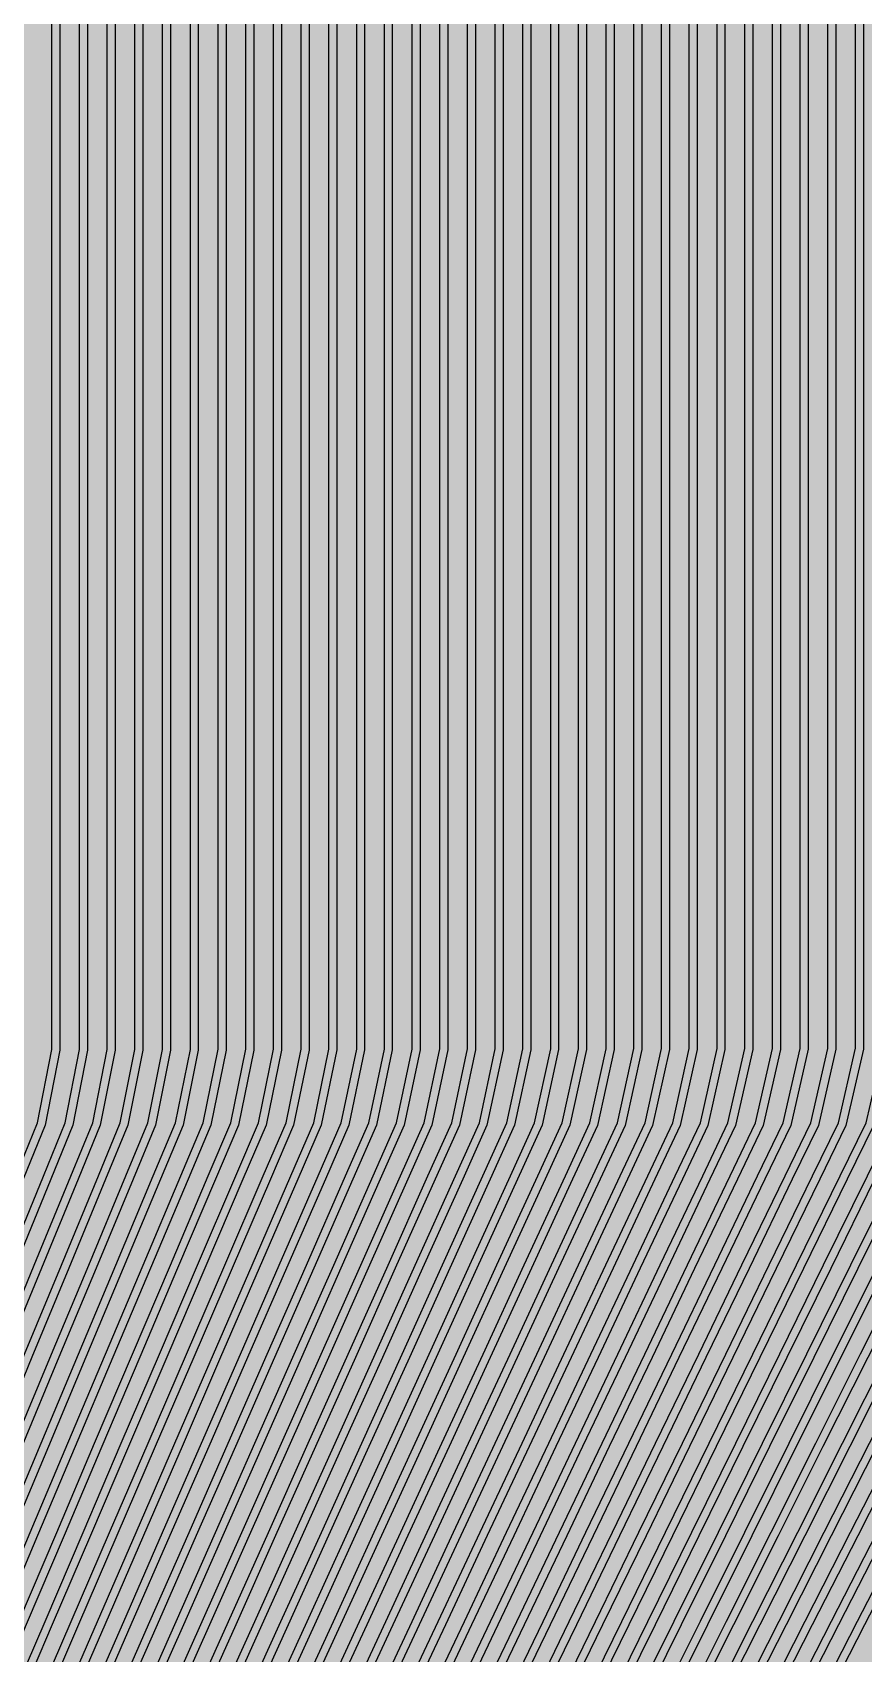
# Model space of a CAD drawing. Header units: metres. Extents: x -7231 to 10969, y -37556 to 1873.
# Drawn here: x 2867.6 to 3077.5, y -17774.6 to -17365.3 of the extents above; entities that cross this region are included whole.
import ezdxf

# ---------------------------------------------------------------- set-up
doc = ezdxf.new("R2010")
doc.units = ezdxf.units.M
for name, color, linetype in [('Metal1', 4, 'CONTINUOUS'), ('Metal2', 3, 'CONTINUOUS'), ('Polyimide', 7, 'CONTINUOUS')]:
    doc.layers.add(name, color=color, linetype=linetype)

msp = doc.modelspace()

# ---------------------------------------------------------------- hatches: boundary and pattern name
at = {"layer": 'Polyimide'}
msp.add_hatch(color=7, dxfattribs=at).paths.add_polyline_path([(4065.69, -468), (4066.67, -501.99), (4068.51, -535.99), (4071.41, -569.99), (4075.54, -603.99), (4081.04, -637.99), (4088.01, -671.99), (4096.52, -705.98), (4106.62, -739.98), (4118.33, -773.98), (4131.63, -807.98), (4146.49, -841.98), (4162.87, -875.98), (4180.68, -909.97), (4199.83, -943.97), (4220.22, -977.97), (4241.73, -1011.97), (4264.21, -1045.97), (4287.52, -1079.96), (4311.51, -1113.96), (4336.01, -1147.96), (4360.86, -1181.96), (4385.88, -1215.96), (4410.89, -1249.96), (4435.74, -1283.95), (4460.24, -1317.95), (4484.23, -1351.95), (4507.54, -1385.95), (4530.02, -1419.95), (4551.53, -1453.94), (4571.92, -1487.94), (4591.07, -1521.94), (4608.88, -1555.94), (4625.26, -1589.94), (4640.12, -1623.94), (4653.42, -1657.93), (4665.13, -1691.93), (4675.23, -1725.93), (4683.74, -1759.93), (4690.71, -1793.93), (4696.21, -1827.93), (4700.34, -1861.92), (4703.24, -1895.92), (4705.08, -1929.92), (4706.06, -1963.92), (4706.44, -1997.92), (4706.5, -2031.91), (4706.5, -4793.02), (4709.95, -4838.39), (4720.22, -4882.71), (4737.08, -4924.98), (4760.13, -4964.2), (4788.85, -4999.49), (4822.58, -5030.03), (4860.53, -5055.12), (4901.85, -5074.18), (4901.85, -5074.18), (4970.68, -5105.23), (5034.7, -5145.26), (5092.76, -5193.54), (5143.8, -5249.19), (5186.89, -5311.2), (5221.24, -5378.44), (5246.23, -5449.69), (5261.41, -5523.66), (5266.5, -5599), (5261.41, -5674.34), (5246.23, -5748.31), (5221.24, -5819.56), (5186.89, -5886.8), (5143.8, -5948.81), (5092.76, -6004.46), (5034.7, -6052.74), (4970.68, -6092.77), (4901.85, -6123.82), (4860.53, -6142.88), (4822.58, -6167.97), (4788.85, -6198.51), (4760.13, -6233.8), (4737.08, -6273.02), (4720.22, -6315.29), (4709.95, -6359.61), (4706.5, -6404.98), (4706.5, -9221.52), (4709.95, -9266.88), (4720.22, -9311.21), (4737.08, -9353.47), (4760.13, -9392.7), (4788.85, -9427.98), (4822.58, -9458.52), (4860.53, -9483.61), (4901.85, -9502.67), (4970.68, -9533.72), (5034.7, -9573.75), (5092.76, -9622.03), (5143.8, -9677.68), (5186.89, -9739.69), (5221.24, -9806.94), (5246.23, -9878.19), (5261.41, -9952.16), (5266.5, -10027.49), (5261.41, -10102.83), (5246.23, -10176.8), (5221.24, -10248.05), (5186.89, -10315.3), (5143.8, -10377.31), (5092.76, -10432.96), (5034.7, -10481.24), (4970.68, -10521.27), (4901.85, -10552.32), (4860.53, -10571.38), (4822.58, -10596.46), (4788.85, -10627), (4760.13, -10662.29), (4737.08, -10701.52), (4720.22, -10743.78), (4709.95, -10788.1), (4706.5, -10833.47), (4706.5, -13650.01), (4709.95, -13695.38), (4720.22, -13739.7), (4737.08, -13781.96), (4760.13, -13821.19), (4788.85, -13856.48), (4822.58, -13887.02), (4860.53, -13912.11), (4901.85, -13931.17), (4970.68, -13962.22), (5034.7, -14002.25), (5092.76, -14050.53), (5143.8, -14106.18), (5186.89, -14168.19), (5221.24, -14235.43), (5246.23, -14306.68), (5261.41, -14380.65), (5266.5, -14455.99), (5261.41, -14531.33), (5246.23, -14605.29), (5221.24, -14676.55), (5186.89, -14743.79), (5143.8, -14805.8), (5092.76, -14861.45), (5034.7, -14909.73), (4970.68, -14949.76), (4901.85, -14980.81), (4860.53, -14999.87), (4822.58, -15024.96), (4788.85, -15055.5), (4760.13, -15090.79), (4737.08, -15130.01), (4720.22, -15172.27), (4709.95, -15216.6), (4706.5, -15261.97), (4706.5, -15455.99), (4720.95, -15750.04), (4764.14, -16041.26), (4835.68, -16326.84), (4934.86, -16604.04), (5060.74, -16870.18), (5212.09, -17122.7), (5387.47, -17359.17), (5585.18, -17577.31), (5803.32, -17775.02), (6039.79, -17950.4), (6292.31, -18101.75), (6558.45, -18227.63), (6835.65, -18326.81), (7121.23, -18398.34), (7412.45, -18441.54), (7706.5, -18455.99), (9969.01, -18455.99), (10047.42, -18459.84), (10125.08, -18471.36), (10201.23, -18490.44), (10275.15, -18516.89), (10346.12, -18550.45), (10413.46, -18590.81), (10476.52, -18637.58), (10534.69, -18690.3), (10587.41, -18748.47), (10634.18, -18811.53), (10674.54, -18878.87), (10708.11, -18949.84), (10734.56, -19023.76), (10753.63, -19099.92), (10765.15, -19177.58), (10769.01, -19255.99), (10769.01, -20895.8), (10730.24, -20951.41), (10694.6, -21009.08), (10662.21, -21068.63), (10633.17, -21129.89), (10607.55, -21192.66), (10585.45, -21256.74), (10566.93, -21321.96), (10552.05, -21388.09), (10540.84, -21454.95), (10533.35, -21522.33), (10529.6, -21590.02), (10529.6, -21657.81), (10533.35, -21725.5), (10540.84, -21792.87), (10552.05, -21859.73), (10566.93, -21925.87), (10585.45, -21991.08), (10607.55, -22055.17), (10633.17, -22117.94), (10662.21, -22179.19), (10694.6, -22238.74), (10730.24, -22296.41), (10769.01, -22352.03), (10769.01, -32454.24), (10728.74, -32510.49), (10691.72, -32568.92), (10658.05, -32629.35), (10627.85, -32691.58), (10601.2, -32755.42), (10578.21, -32820.67), (10558.93, -32887.1), (10543.44, -32954.52), (10531.77, -33022.71), (10523.97, -33091.44), (10520.07, -33160.51), (10520.07, -33229.69), (10523.97, -33298.75), (10531.77, -33367.49), (10543.44, -33435.67), (10558.93, -33503.09), (10578.21, -33569.53), (10601.2, -33634.77), (10627.85, -33698.61), (10658.05, -33760.85), (10691.72, -33821.28), (10728.74, -33879.71), (10769.01, -33935.96), (10769.01, -36556), (10765.15, -36634.41), (10753.63, -36712.07), (10734.56, -36788.23), (10708.11, -36862.15), (10674.54, -36933.12), (10634.18, -37000.46), (10587.41, -37063.51), (10534.69, -37121.69), (10476.52, -37174.41), (10413.46, -37221.18), (10346.12, -37261.54), (10275.15, -37295.1), (10201.23, -37321.55), (10125.08, -37340.63), (10047.42, -37352.15), (9969.01, -37356), (-6231.01, -37356), (-6309.42, -37352.15), (-6387.08, -37340.63), (-6463.23, -37321.55), (-6537.15, -37295.1), (-6608.12, -37261.54), (-6675.46, -37221.18), (-6738.52, -37174.41), (-6796.69, -37121.69), (-6849.41, -37063.51), (-6896.18, -37000.46), (-6936.54, -36933.12), (-6970.11, -36862.15), (-6996.56, -36788.23), (-7015.63, -36712.07), (-7027.15, -36634.41), (-7031.01, -36556), (-7031.01, -33936), (-6990.74, -33879.75), (-6953.7, -33821.31), (-6920.03, -33760.88), (-6889.82, -33698.64), (-6863.18, -33634.8), (-6840.18, -33569.55), (-6820.9, -33503.11), (-6805.4, -33435.69), (-6793.74, -33367.49), (-6785.94, -33298.75), (-6782.03, -33229.68), (-6782.03, -33160.5), (-6785.94, -33091.43), (-6793.74, -33022.69), (-6805.4, -32954.5), (-6820.9, -32887.07), (-6840.18, -32820.63), (-6863.18, -32755.39), (-6889.82, -32691.54), (-6920.03, -32629.3), (-6953.7, -32568.87), (-6990.74, -32510.43), (-7031.01, -32454.18), (-7031.01, -22364.83), (-6990.74, -22308.58), (-6953.7, -22250.14), (-6920.03, -22189.71), (-6889.82, -22127.47), (-6863.18, -22063.62), (-6840.18, -21998.38), (-6820.9, -21931.94), (-6805.4, -21864.51), (-6793.74, -21796.32), (-6785.94, -21727.58), (-6782.03, -21658.51), (-6782.03, -21589.33), (-6785.94, -21520.26), (-6793.74, -21451.52), (-6805.4, -21383.32), (-6820.9, -21315.9), (-6840.18, -21249.46), (-6863.18, -21184.21), (-6889.82, -21120.37), (-6920.03, -21058.13), (-6953.7, -20997.7), (-6990.74, -20939.26), (-7031.01, -20883.01), (-7031.01, -19255.99), (-7027.15, -19177.58), (-7015.63, -19099.92), (-6996.56, -19023.76), (-6970.11, -18949.84), (-6936.54, -18878.87), (-6896.18, -18811.53), (-6849.41, -18748.47), (-6796.69, -18690.3), (-6738.52, -18637.58), (-6675.46, -18590.81), (-6608.12, -18550.45), (-6537.15, -18516.89), (-6463.23, -18490.44), (-6387.08, -18471.36), (-6309.42, -18459.84), (-6231.01, -18455.99), (-3968.5, -18455.99), (-3674.45, -18441.54), (-3383.23, -18398.34), (-3097.65, -18326.81), (-2820.45, -18227.63), (-2554.31, -18101.75), (-2301.79, -17950.4), (-2065.32, -17775.02), (-1847.18, -17577.31), (-1649.47, -17359.17), (-1474.09, -17122.7), (-1322.74, -16870.18), (-1196.86, -16604.04), (-1097.68, -16326.84), (-1026.14, -16041.26), (-982.95, -15750.04), (-968.5, -15455.99), (-968.5, -15261.97), (-971.95, -15216.6), (-982.22, -15172.27), (-999.08, -15130.01), (-1022.13, -15090.79), (-1050.85, -15055.5), (-1084.58, -15024.96), (-1122.53, -14999.87), (-1163.85, -14980.81), (-1232.68, -14949.76), (-1296.7, -14909.73), (-1354.76, -14861.45), (-1405.8, -14805.8), (-1448.89, -14743.79), (-1483.24, -14676.55), (-1508.23, -14605.29), (-1523.41, -14531.33), (-1528.5, -14455.99), (-1523.41, -14380.65), (-1508.23, -14306.68), (-1483.24, -14235.43), (-1448.89, -14168.19), (-1405.8, -14106.18), (-1354.76, -14050.53), (-1296.7, -14002.25), (-1232.68, -13962.22), (-1163.85, -13931.17), (-1122.53, -13912.11), (-1084.58, -13887.02), (-1050.85, -13856.48), (-1022.13, -13821.19), (-999.08, -13781.96), (-982.22, -13739.7), (-971.95, -13695.38), (-968.5, -13650.01), (-968.5, -12309.64), (-971.95, -12264.27), (-982.22, -12219.94), (-999.08, -12177.68), (-1022.13, -12138.46), (-1050.85, -12103.17), (-1084.58, -12072.63), (-1122.53, -12047.54), (-1163.85, -12028.48), (-1232.68, -11997.43), (-1296.7, -11957.4), (-1354.76, -11909.12), (-1405.8, -11853.47), (-1448.89, -11791.46), (-1483.24, -11724.22), (-1508.23, -11652.96), (-1523.41, -11579), (-1528.5, -11503.66), (-1523.41, -11428.32), (-1508.23, -11354.35), (-1483.24, -11283.1), (-1448.89, -11215.86), (-1405.8, -11153.85), (-1354.76, -11098.2), (-1296.7, -11049.92), (-1232.68, -11009.89), (-1163.85, -10978.84), (-1122.53, -10959.78), (-1084.58, -10934.69), (-1050.85, -10904.15), (-1022.13, -10868.86), (-999.08, -10829.63), (-982.22, -10787.37), (-971.95, -10743.05), (-968.5, -10697.68), (-968.5, -9357.31), (-971.95, -9311.94), (-982.22, -9267.62), (-999.08, -9225.35), (-1022.13, -9186.13), (-1050.85, -9150.84), (-1084.58, -9120.3), (-1122.53, -9095.21), (-1163.85, -9076.15), (-1163.85, -9076.15), (-1232.68, -9045.1), (-1296.7, -9005.07), (-1354.76, -8956.79), (-1405.8, -8901.14), (-1448.89, -8839.13), (-1483.24, -8771.89), (-1508.23, -8700.64), (-1523.41, -8626.67), (-1528.5, -8551.33), (-1523.41, -8475.99), (-1508.23, -8402.02), (-1483.24, -8330.77), (-1448.89, -8263.53), (-1405.8, -8201.52), (-1354.76, -8145.87), (-1296.7, -8097.59), (-1232.68, -8057.56), (-1163.85, -8026.51), (-1163.85, -8026.51), (-1122.53, -8007.45), (-1084.58, -7982.36), (-1050.85, -7951.82), (-1022.13, -7916.53), (-999.08, -7877.31), (-982.22, -7835.04), (-971.95, -7790.72), (-968.5, -7745.35), (-968.5, -6404.98), (-971.95, -6359.61), (-982.22, -6315.29), (-999.08, -6273.02), (-1022.13, -6233.8), (-1050.85, -6198.51), (-1084.58, -6167.97), (-1122.53, -6142.88), (-1163.85, -6123.82), (-1163.85, -6123.82), (-1232.68, -6092.77), (-1296.7, -6052.74), (-1354.76, -6004.46), (-1405.8, -5948.81), (-1448.89, -5886.8), (-1483.24, -5819.56), (-1508.23, -5748.31), (-1523.41, -5674.34), (-1528.5, -5599), (-1523.41, -5523.66), (-1508.23, -5449.69), (-1483.24, -5378.44), (-1448.89, -5311.2), (-1405.8, -5249.19), (-1354.76, -5193.54), (-1296.7, -5145.26), (-1232.68, -5105.23), (-1163.85, -5074.18), (-1163.85, -5074.18), (-1122.53, -5055.12), (-1084.58, -5030.03), (-1050.85, -4999.49), (-1022.13, -4964.2), (-999.08, -4924.98), (-982.22, -4882.71), (-971.95, -4838.39), (-968.5, -4793.02), (-968.5, -2031.91), (-968.44, -1997.92), (-968.06, -1963.92), (-967.05, -1929.92), (-965.18, -1895.92), (-962.22, -1861.92), (-958.01, -1827.93), (-952.41, -1793.93), (-945.31, -1759.93), (-936.64, -1725.93), (-926.35, -1691.93), (-914.43, -1657.93), (-900.88, -1623.94), (-885.74, -1589.94), (-869.05, -1555.94), (-850.91, -1521.94), (-831.4, -1487.94), (-810.63, -1453.94), (-788.72, -1419.95), (-765.82, -1385.95), (-742.07, -1351.95), (-717.63, -1317.95), (-692.67, -1283.95), (-667.36, -1249.96), (-641.88, -1215.96), (-616.39, -1181.96), (-591.08, -1147.96), (-566.12, -1113.96), (-541.68, -1079.96), (-517.93, -1045.97), (-495.03, -1011.97), (-473.12, -977.97), (-452.35, -943.97), (-432.84, -909.97), (-414.7, -875.98), (-398.01, -841.98), (-382.87, -807.98), (-369.32, -773.98), (-357.4, -739.98), (-347.11, -705.98), (-338.44, -671.99), (-331.34, -637.99), (-325.74, -603.99), (-321.53, -569.99), (-318.57, -535.99), (-316.7, -501.99), (-315.69, -468), (-315.31, -434), (-315.25, -400), (-315.25, 401), (-315.25, 451), (-315.25, 1644), (-270.25, 1644), (-270.03, 1637.13), (-269.35, 1630.29), (-268.23, 1623.52), (-266.67, 1616.82), (-264.68, 1610.25), (-262.26, 1603.82), (-259.42, 1597.56), (-256.18, 1591.5), (-252.55, 1585.67), (-248.55, 1580.08), (-244.19, 1574.77), (-239.5, 1569.75), (-234.48, 1565.06), (-229.17, 1560.7), (-223.58, 1556.7), (-217.75, 1553.07), (-211.69, 1549.83), (-205.43, 1546.99), (-199, 1544.57), (-192.43, 1542.58), (-185.73, 1541.02), (-178.96, 1539.9), (-172.12, 1539.22), (-165.25, 1539), (-158.38, 1539.22), (-151.54, 1539.9), (-144.77, 1541.02), (-138.07, 1542.58), (-131.5, 1544.57), (-125.07, 1546.99), (-118.81, 1549.83), (-112.75, 1553.07), (-106.92, 1556.7), (-101.33, 1560.7), (-96.02, 1565.06), (-91, 1569.75), (-86.31, 1574.77), (-81.95, 1580.08), (-77.95, 1585.67), (-74.32, 1591.5), (-71.08, 1597.56), (-68.24, 1603.82), (-65.82, 1610.25), (-63.83, 1616.82), (-62.27, 1623.52), (-61.15, 1630.29), (-60.47, 1637.13), (-60.25, 1644), (1853, 1644), (1853, 1573), (3815.25, 1573), (3815.46, 1579.54), (3816.11, 1586.05), (3817.17, 1592.51), (3818.66, 1598.88), (3820.56, 1605.14), (3822.86, 1611.27), (3825.56, 1617.23), (3828.65, 1623), (3832.1, 1628.56), (3835.91, 1633.88), (3840.07, 1638.93), (3844.54, 1643.71), (3849.32, 1648.18), (3854.37, 1652.34), (3859.69, 1656.15), (3865.25, 1659.6), (3871.02, 1662.69), (3876.98, 1665.39), (3883.11, 1667.69), (3889.37, 1669.59), (3895.74, 1671.08), (3902.2, 1672.14), (3908.71, 1672.79), (3915.25, 1673), (3921.79, 1672.79), (3928.3, 1672.14), (3934.76, 1671.08), (3941.13, 1669.59), (3947.39, 1667.69), (3953.52, 1665.39), (3959.48, 1662.69), (3965.25, 1659.6), (3970.81, 1656.15), (3976.13, 1652.34), (3981.18, 1648.18), (3985.96, 1643.71), (3990.43, 1638.93), (3994.59, 1633.88), (3998.4, 1628.56), (4001.85, 1623), (4004.94, 1617.23), (4007.64, 1611.27), (4009.94, 1605.14), (4011.84, 1598.88), (4013.33, 1592.51), (4014.39, 1586.05), (4015.04, 1579.54), (4015.25, 1573), (4065.25, 1573), (4065.25, 451), (4065.25, 401), (4065.25, -400), (4065.31, -434), (4065.69, -468)])

# ---------------------------------------------------------------- linework, layer by layer
at = {"layer": 'Metal1'}
for points in [[(2815.28, -17789.04), (2824.46, -17766.54), (2833.65, -17744.04), (2842.83, -17721.54), (2852.02, -17699.04), (2861.2, -17676.54), (2870.39, -17654.04), (2875.86, -17640.63), (2879.5, -17622.1), (2879.5, -16631.91), (2881.5, -16631.91), (2881.5, -17622.29), (2877.79, -17641.2), (2872.24, -17654.79), (2863.06, -17677.29), (2853.87, -17699.79), (2844.68, -17722.3), (2835.5, -17744.8), (2826.31, -17767.3), (2817.13, -17789.8)], [(2828.39, -17789.04), (2837.7, -17766.54), (2847.01, -17744.04), (2856.33, -17721.54), (2865.64, -17699.03), (2874.95, -17676.53), (2884.26, -17654.03), (2889.81, -17640.62), (2893.5, -17622.08), (2893.5, -16631.91), (2895.5, -16631.91), (2895.5, -17622.27), (2891.74, -17641.21), (2886.11, -17654.8), (2876.8, -17677.3), (2867.49, -17699.8), (2858.17, -17722.3), (2848.86, -17744.8), (2839.55, -17767.3), (2830.24, -17789.8)], [(2841.5, -17789.03), (2850.94, -17766.53), (2860.38, -17744.03), (2869.82, -17721.53), (2879.26, -17699.03), (2888.7, -17676.53), (2898.14, -17654.03), (2903.76, -17640.62), (2907.5, -17622.05), (2907.5, -16631.91), (2909.5, -16631.91), (2909.5, -17622.25), (2905.68, -17641.21), (2899.98, -17654.8), (2890.54, -17677.3), (2881.1, -17699.8), (2871.66, -17722.3), (2862.22, -17744.8), (2852.78, -17767.31), (2843.35, -17789.81)], [(2854.61, -17789.03), (2864.18, -17766.53), (2873.75, -17744.03), (2883.31, -17721.53), (2892.88, -17699.03), (2902.45, -17676.52), (2912.01, -17654.02), (2917.71, -17640.62), (2921.5, -17622.03), (2921.5, -16631.91), (2923.5, -16631.91), (2923.5, -17622.24), (2919.63, -17641.21), (2913.85, -17654.81), (2904.29, -17677.31), (2894.72, -17699.81), (2885.15, -17722.31), (2875.59, -17744.81), (2866.02, -17767.31), (2856.45, -17789.81)], [(2867.73, -17789.02), (2877.42, -17766.52), (2887.11, -17744.02), (2896.81, -17721.52), (2906.5, -17699.02), (2916.19, -17676.52), (2925.89, -17654.02), (2931.66, -17640.61), (2935.5, -17622.01), (2935.5, -16631.91), (2937.5, -16631.91), (2937.5, -17622.22), (2933.58, -17641.22), (2927.72, -17654.81), (2918.03, -17677.31), (2908.34, -17699.81), (2898.64, -17722.31), (2888.95, -17744.81), (2879.26, -17767.31), (2869.56, -17789.82)], [(2880.84, -17789.02), (2890.66, -17766.52), (2900.48, -17744.02), (2910.3, -17721.52), (2920.12, -17699.02), (2929.94, -17676.52), (2939.76, -17654.02), (2945.61, -17640.61), (2949.5, -17621.99), (2949.5, -16631.91), (2951.5, -16631.91), (2951.5, -17622.2), (2947.53, -17641.22), (2941.6, -17654.82), (2931.77, -17677.32), (2921.95, -17699.82), (2912.13, -17722.32), (2902.31, -17744.82), (2892.49, -17767.32), (2882.67, -17789.82)], [(2893.95, -17789.02), (2903.9, -17766.51), (2913.85, -17744.01), (2923.79, -17721.51), (2933.74, -17699.01), (2943.69, -17676.51), (2953.64, -17654.01), (2959.56, -17640.61), (2963.5, -17621.97), (2963.5, -16631.91), (2965.5, -16631.91), (2965.5, -17622.18), (2961.48, -17641.22), (2955.47, -17654.82), (2945.52, -17677.32), (2935.57, -17699.82), (2925.62, -17722.32), (2915.67, -17744.82), (2905.73, -17767.32), (2895.78, -17789.82)], [(2907.06, -17789.01), (2917.14, -17766.51), (2927.21, -17744.01), (2937.29, -17721.51), (2947.36, -17699.01), (2957.44, -17676.51), (2967.51, -17654.01), (2973.51, -17640.6), (2977.5, -17621.95), (2977.5, -16631.91), (2979.5, -16631.91), (2979.5, -17622.16), (2975.43, -17641.23), (2969.34, -17654.82), (2959.26, -17677.32), (2949.19, -17699.83), (2939.11, -17722.33), (2929.04, -17744.83), (2918.96, -17767.33), (2908.89, -17789.83)], [(2920.17, -17789.01), (2930.38, -17766.51), (2940.58, -17744.01), (2950.78, -17721.5), (2960.98, -17699), (2971.18, -17676.5), (2981.39, -17654), (2987.46, -17640.6), (2991.5, -17621.93), (2991.5, -16631.91), (2993.5, -16631.91), (2993.5, -17622.14), (2989.37, -17641.23), (2983.21, -17654.83), (2973.01, -17677.33), (2962.8, -17699.83), (2952.6, -17722.33), (2942.4, -17744.83), (2932.2, -17767.33), (2921.99, -17789.83)], [(2933.29, -17789), (2943.61, -17766.5), (2953.94, -17744), (2964.27, -17721.5), (2974.6, -17699), (2984.93, -17676.5), (2995.26, -17654), (3001.41, -17640.6), (3005.5, -17621.9), (3005.5, -16631.91), (3007.5, -16631.91), (3007.5, -17622.12), (3003.32, -17641.23), (2997.08, -17654.83), (2986.75, -17677.33), (2976.42, -17699.83), (2966.09, -17722.33), (2955.76, -17744.84), (2945.43, -17767.34), (2935.1, -17789.84)], [(2946.4, -17789), (2956.85, -17766.5), (2967.31, -17744), (2977.77, -17721.5), (2988.22, -17699), (2998.68, -17676.49), (3009.14, -17653.99), (3015.36, -17640.59), (3019.5, -17621.88), (3019.5, -16631.91), (3021.5, -16631.91), (3021.5, -17622.1), (3017.27, -17641.24), (3010.95, -17654.84), (3000.49, -17677.34), (2990.04, -17699.84), (2979.58, -17722.34), (2969.12, -17744.84), (2958.67, -17767.34), (2948.21, -17789.84)], [(2959.51, -17788.99), (2970.09, -17766.49), (2980.68, -17743.99), (2991.26, -17721.49), (3001.84, -17698.99), (3012.43, -17676.49), (3023.01, -17653.99), (3029.31, -17640.59), (3033.5, -17621.86), (3033.5, -16631.91), (3035.5, -16631.91), (3035.5, -17622.08), (3031.22, -17641.24), (3024.82, -17654.84), (3014.24, -17677.34), (3003.65, -17699.84), (2993.07, -17722.34), (2982.49, -17744.84), (2971.9, -17767.34), (2961.32, -17789.85)], [(2972.62, -17788.99), (2983.33, -17766.49), (2994.04, -17743.99), (3004.75, -17721.49), (3015.46, -17698.99), (3026.18, -17676.49), (3036.89, -17653.99), (3043.26, -17640.59), (3047.5, -17621.84), (3047.5, -16631.91), (3049.5, -16631.91), (3049.5, -17622.06), (3045.17, -17641.24), (3038.69, -17654.85), (3027.98, -17677.35), (3017.27, -17699.85), (3006.56, -17722.35), (2995.85, -17744.85), (2985.14, -17767.35), (2974.43, -17789.85)], [(2985.73, -17788.99), (2996.57, -17766.48), (3007.41, -17743.98), (3018.25, -17721.48), (3029.09, -17698.98), (3039.92, -17676.48), (3050.76, -17653.98), (3057.21, -17640.58), (3061.5, -17621.81), (3061.5, -16631.91), (3063.5, -16631.91), (3063.5, -17622.04), (3059.11, -17641.25), (3052.56, -17654.85), (3041.72, -17677.35), (3030.89, -17699.85), (3020.05, -17722.35), (3009.21, -17744.85), (2998.37, -17767.35), (2987.54, -17789.85)], [(2998.85, -17788.98), (3009.81, -17766.48), (3020.78, -17743.98), (3031.74, -17721.48), (3042.71, -17698.98), (3053.67, -17676.48), (3064.64, -17653.98), (3071.17, -17640.58), (3075.5, -17621.79), (3075.5, -16631.91), (3077.5, -16631.91), (3077.5, -17622.02), (3073.06, -17641.25), (3066.43, -17654.85), (3055.47, -17677.35), (3044.5, -17699.85), (3033.54, -17722.36), (3022.57, -17744.86), (3011.61, -17767.36), (3000.64, -17789.86)], [(3011.96, -17788.98), (3023.05, -17766.48), (3034.14, -17743.98), (3045.23, -17721.48), (3056.33, -17698.97), (3067.42, -17676.47), (3078.51, -17653.97), (3085.12, -17640.58), (3089.5, -17621.77), (3089.5, -16631.91), (3091.5, -16631.91), (3091.5, -17622), (3087.01, -17641.25), (3080.3, -17654.86), (3069.21, -17677.36), (3058.12, -17699.86), (3047.03, -17722.36), (3035.94, -17744.86), (3024.84, -17767.36), (3013.75, -17789.86)], [(3025.07, -17788.97), (3036.29, -17766.47), (3047.51, -17743.97), (3058.73, -17721.47), (3069.95, -17698.97), (3081.17, -17676.47), (3092.39, -17653.97), (3099.07, -17640.57), (3103.5, -17621.74), (3103.5, -16631.91), (3105.5, -16631.91), (3105.5, -17621.97), (3100.96, -17641.26), (3094.18, -17654.86), (3082.96, -17677.36), (3071.74, -17699.86), (3060.52, -17722.36), (3049.3, -17744.86), (3038.08, -17767.37), (3026.86, -17789.87)], [(3038.18, -17788.97), (3049.53, -17766.47), (3060.87, -17743.97), (3072.22, -17721.47), (3083.57, -17698.97), (3094.91, -17676.47), (3106.26, -17653.97), (3113.02, -17640.57), (3117.5, -17621.72), (3117.5, -16631.91), (3119.5, -16631.91), (3119.5, -17621.95), (3114.91, -17641.26), (3108.05, -17654.87), (3096.7, -17677.37), (3085.35, -17699.87), (3074.01, -17722.37), (3062.66, -17744.87), (3051.31, -17767.37), (3039.97, -17789.87)], [(3051.29, -17788.97), (3062.77, -17766.46), (3074.24, -17743.96), (3085.71, -17721.46), (3097.19, -17698.96), (3108.66, -17676.46), (3120.14, -17653.96), (3126.97, -17640.57), (3131.5, -17621.69), (3131.5, -16631.91), (3133.5, -16631.91), (3133.5, -17621.93), (3128.86, -17641.26), (3121.92, -17654.87), (3110.44, -17677.37), (3098.97, -17699.87), (3087.5, -17722.37), (3076.02, -17744.87), (3064.55, -17767.37), (3053.08, -17789.87)], [(3064.41, -17788.96), (3076.01, -17766.46), (3087.61, -17743.96), (3099.21, -17721.46), (3110.81, -17698.96), (3122.41, -17676.46), (3134.01, -17653.96), (3140.92, -17640.56), (3145.5, -17621.67), (3145.5, -16631.91), (3147.5, -16631.91), (3147.5, -17621.91), (3142.8, -17641.27), (3135.79, -17654.87), (3124.19, -17677.37), (3112.59, -17699.87), (3100.99, -17722.38), (3089.38, -17744.88), (3077.78, -17767.38), (3066.18, -17789.88)]]:
    msp.add_lwpolyline(points, dxfattribs=at)
at = {"layer": 'Metal2'}
for points in [[(2808.72, -17789.04), (2817.84, -17766.54), (2826.96, -17744.04), (2836.09, -17721.54), (2845.21, -17699.04), (2854.33, -17676.54), (2863.45, -17654.04), (2868.89, -17640.63), (2872.5, -17622.11), (2872.5, -16631.91), (2874.5, -16631.91), (2874.5, -17622.3), (2870.81, -17641.2), (2865.31, -17654.79), (2856.18, -17677.29), (2847.06, -17699.79), (2837.94, -17722.29), (2828.82, -17744.79), (2819.7, -17767.29), (2810.57, -17789.8)], [(2821.83, -17789.04), (2831.08, -17766.54), (2840.33, -17744.04), (2849.58, -17721.54), (2858.83, -17699.04), (2868.08, -17676.54), (2877.33, -17654.04), (2882.84, -17640.63), (2886.5, -17622.09), (2886.5, -16631.91), (2888.5, -16631.91), (2888.5, -17622.28), (2884.76, -17641.2), (2879.18, -17654.8), (2869.93, -17677.3), (2860.68, -17699.8), (2851.43, -17722.3), (2842.18, -17744.8), (2832.93, -17767.3), (2823.68, -17789.8)], [(2834.95, -17789.03), (2844.32, -17766.53), (2853.7, -17744.03), (2863.07, -17721.53), (2872.45, -17699.03), (2881.82, -17676.53), (2891.2, -17654.03), (2896.79, -17640.62), (2900.5, -17622.07), (2900.5, -16631.91), (2902.5, -16631.91), (2902.5, -17622.26), (2898.71, -17641.21), (2893.05, -17654.8), (2883.67, -17677.3), (2874.3, -17699.8), (2864.92, -17722.3), (2855.54, -17744.8), (2846.17, -17767.3), (2836.79, -17789.8)], [(2848.06, -17789.03), (2857.56, -17766.53), (2867.06, -17744.03), (2876.57, -17721.53), (2886.07, -17699.03), (2895.57, -17676.53), (2905.08, -17654.03), (2910.74, -17640.62), (2914.5, -17622.04), (2914.5, -16631.91), (2916.5, -16631.91), (2916.5, -17622.24), (2912.66, -17641.21), (2906.92, -17654.8), (2897.42, -17677.31), (2887.91, -17699.81), (2878.41, -17722.31), (2868.91, -17744.81), (2859.4, -17767.31), (2849.9, -17789.81)], [(2861.17, -17789.03), (2870.8, -17766.53), (2880.43, -17744.02), (2890.06, -17721.52), (2899.69, -17699.02), (2909.32, -17676.52), (2918.95, -17654.02), (2924.69, -17640.61), (2928.5, -17622.02), (2928.5, -16631.91), (2930.5, -16631.91), (2930.5, -17622.23), (2926.61, -17641.22), (2920.79, -17654.81), (2911.16, -17677.31), (2901.53, -17699.81), (2891.9, -17722.31), (2882.27, -17744.81), (2872.64, -17767.31), (2863.01, -17789.81)], [(2874.28, -17789.02), (2884.04, -17766.52), (2893.8, -17744.02), (2903.55, -17721.52), (2913.31, -17699.02), (2923.07, -17676.52), (2932.83, -17654.02), (2938.64, -17640.61), (2942.5, -17622), (2942.5, -16631.91), (2944.5, -16631.91), (2944.5, -17622.21), (2940.56, -17641.22), (2934.66, -17654.81), (2924.9, -17677.31), (2915.15, -17699.81), (2905.39, -17722.32), (2895.63, -17744.82), (2885.87, -17767.32), (2876.12, -17789.82)], [(2887.39, -17789.02), (2897.28, -17766.52), (2907.16, -17744.02), (2917.05, -17721.52), (2926.93, -17699.01), (2936.82, -17676.51), (2946.7, -17654.01), (2952.59, -17640.61), (2956.5, -17621.98), (2956.5, -16631.91), (2958.5, -16631.91), (2958.5, -17622.19), (2954.5, -17641.22), (2948.53, -17654.82), (2938.65, -17677.32), (2928.76, -17699.82), (2918.88, -17722.32), (2908.99, -17744.82), (2899.11, -17767.32), (2889.22, -17789.82)], [(2900.5, -17789.01), (2910.52, -17766.51), (2920.53, -17744.01), (2930.54, -17721.51), (2940.55, -17699.01), (2950.56, -17676.51), (2960.57, -17654.01), (2966.54, -17640.6), (2970.5, -17621.96), (2970.5, -16631.91), (2972.5, -16631.91), (2972.5, -17622.17), (2968.45, -17641.23), (2962.4, -17654.82), (2952.39, -17677.32), (2942.38, -17699.82), (2932.37, -17722.32), (2922.36, -17744.82), (2912.34, -17767.33), (2902.33, -17789.83)], [(2913.62, -17789.01), (2923.76, -17766.51), (2933.89, -17744.01), (2944.03, -17721.51), (2954.17, -17699.01), (2964.31, -17676.51), (2974.45, -17654), (2980.49, -17640.6), (2984.5, -17621.94), (2984.5, -16631.91), (2986.5, -16631.91), (2986.5, -17622.15), (2982.4, -17641.23), (2976.27, -17654.83), (2966.13, -17677.33), (2956, -17699.83), (2945.86, -17722.33), (2935.72, -17744.83), (2925.58, -17767.33), (2915.44, -17789.83)], [(2926.73, -17789), (2936.99, -17766.5), (2947.26, -17744), (2957.53, -17721.5), (2967.79, -17699), (2978.06, -17676.5), (2988.32, -17654), (2994.44, -17640.6), (2998.5, -17621.91), (2998.5, -16631.91), (3000.5, -16631.91), (3000.5, -17622.13), (2996.35, -17641.23), (2990.14, -17654.83), (2979.88, -17677.33), (2969.61, -17699.83), (2959.35, -17722.33), (2949.08, -17744.83), (2938.81, -17767.33), (2928.55, -17789.83)], [(2939.84, -17789), (2950.23, -17766.5), (2960.63, -17744), (2971.02, -17721.5), (2981.41, -17699), (2991.81, -17676.5), (3002.2, -17654), (3008.39, -17640.59), (3012.5, -17621.89), (3012.5, -16631.91), (3014.5, -16631.91), (3014.5, -17622.11), (3010.3, -17641.24), (3004.01, -17654.83), (2993.62, -17677.34), (2983.23, -17699.84), (2972.84, -17722.34), (2962.44, -17744.84), (2952.05, -17767.34), (2941.66, -17789.84)], [(2952.95, -17789), (2963.47, -17766.5), (2973.99, -17743.99), (2984.51, -17721.49), (2995.03, -17698.99), (3005.55, -17676.49), (3016.07, -17653.99), (3022.34, -17640.59), (3026.5, -17621.87), (3026.5, -16631.91), (3028.5, -16631.91), (3028.5, -17622.09), (3024.24, -17641.24), (3017.89, -17654.84), (3007.37, -17677.34), (2996.85, -17699.84), (2986.33, -17722.34), (2975.81, -17744.84), (2965.28, -17767.34), (2954.76, -17789.84)], [(2966.07, -17788.99), (2976.71, -17766.49), (2987.36, -17743.99), (2998.01, -17721.49), (3008.65, -17698.99), (3019.3, -17676.49), (3029.95, -17653.99), (3036.29, -17640.59), (3040.5, -17621.85), (3040.5, -16631.91), (3042.5, -16631.91), (3042.5, -17622.07), (3038.19, -17641.24), (3031.76, -17654.84), (3021.11, -17677.34), (3010.46, -17699.84), (2999.81, -17722.35), (2989.17, -17744.85), (2978.52, -17767.35), (2967.87, -17789.85)], [(2979.18, -17788.99), (2989.95, -17766.49), (3000.73, -17743.99), (3011.5, -17721.49), (3022.27, -17698.98), (3033.05, -17676.48), (3043.82, -17653.98), (3050.24, -17640.58), (3054.5, -17621.82), (3054.5, -16631.91), (3056.5, -16631.91), (3056.5, -17622.05), (3052.14, -17641.25), (3045.63, -17654.85), (3034.85, -17677.35), (3024.08, -17699.85), (3013.3, -17722.35), (3002.53, -17744.85), (2991.76, -17767.35), (2980.98, -17789.85)], [(2992.29, -17788.98), (3003.19, -17766.48), (3014.09, -17743.98), (3024.99, -17721.48), (3035.9, -17698.98), (3046.8, -17676.48), (3057.7, -17653.98), (3064.19, -17640.58), (3068.5, -17621.8), (3068.5, -16631.91), (3070.5, -16631.91), (3070.5, -17622.03), (3066.09, -17641.25), (3059.5, -17654.85), (3048.6, -17677.35), (3037.7, -17699.85), (3026.79, -17722.35), (3015.89, -17744.85), (3004.99, -17767.35), (2994.09, -17789.86)], [(3005.4, -17788.98), (3016.43, -17766.48), (3027.46, -17743.98), (3038.49, -17721.48), (3049.52, -17698.98), (3060.54, -17676.48), (3071.57, -17653.98), (3078.14, -17640.58), (3082.5, -17621.78), (3082.5, -16631.91), (3084.5, -16631.91), (3084.5, -17622.01), (3080.04, -17641.25), (3073.37, -17654.86), (3062.34, -17677.36), (3051.31, -17699.86), (3040.28, -17722.36), (3029.25, -17744.86), (3018.23, -17767.36), (3007.2, -17789.86)], [(3018.51, -17788.98), (3029.67, -17766.47), (3040.83, -17743.97), (3051.98, -17721.47), (3063.14, -17698.97), (3074.29, -17676.47), (3085.45, -17653.97), (3092.09, -17640.57), (3096.5, -17621.75), (3096.5, -16631.91), (3098.5, -16631.91), (3098.5, -17621.98), (3093.98, -17641.26), (3087.24, -17654.86), (3076.08, -17677.36), (3064.93, -17699.86), (3053.77, -17722.36), (3042.62, -17744.86), (3031.46, -17767.36), (3020.31, -17789.86)], [(3031.63, -17788.97), (3042.91, -17766.47), (3054.19, -17743.97), (3065.47, -17721.47), (3076.76, -17698.97), (3088.04, -17676.47), (3099.32, -17653.97), (3106.04, -17640.57), (3110.5, -17621.73), (3110.5, -16631.91), (3112.5, -16631.91), (3112.5, -17621.96), (3107.93, -17641.26), (3101.11, -17654.86), (3089.83, -17677.36), (3078.55, -17699.86), (3067.26, -17722.37), (3055.98, -17744.87), (3044.7, -17767.37), (3033.41, -17789.87)], [(3044.74, -17788.97), (3056.15, -17766.47), (3067.56, -17743.97), (3078.97, -17721.47), (3090.38, -17698.96), (3101.79, -17676.46), (3113.2, -17653.96), (3119.99, -17640.57), (3124.5, -17621.71), (3124.5, -16631.91), (3126.5, -16631.91), (3126.5, -17621.94), (3121.88, -17641.26), (3114.98, -17654.87), (3103.57, -17677.37), (3092.16, -17699.87), (3080.75, -17722.37), (3069.34, -17744.87), (3057.93, -17767.37), (3046.52, -17789.87)], [(3057.85, -17788.96), (3069.39, -17766.46), (3080.92, -17743.96), (3092.46, -17721.46), (3104, -17698.96), (3115.54, -17676.46), (3127.07, -17653.96), (3133.94, -17640.56), (3138.5, -17621.68), (3138.5, -16631.91), (3140.5, -16631.91), (3140.5, -17621.92), (3135.83, -17641.27), (3128.85, -17654.87), (3117.32, -17677.37), (3105.78, -17699.87), (3094.24, -17722.37), (3082.7, -17744.87), (3071.17, -17767.38), (3059.63, -17789.88)]]:
    msp.add_lwpolyline(points, dxfattribs=at)

doc.saveas('drawing.dxf')
